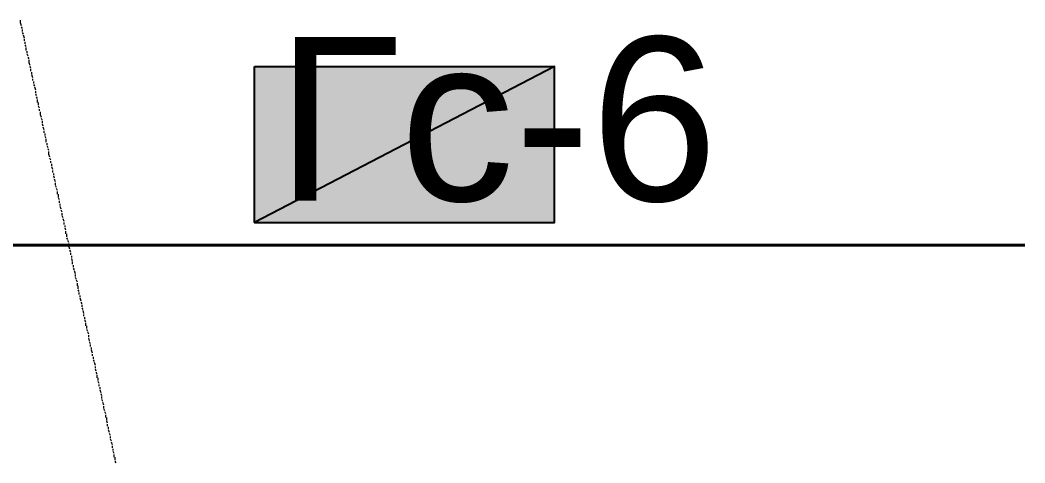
# Model space of a CAD drawing. Extents: x 0 to 604, y 0 to 420.
# Drawn here: x 175.52 to 197.99, y 235.94 to 245.85 of the extents above; entities that cross this region are included whole.
import ezdxf

# ---------------------------------------------------------------- set-up
doc = ezdxf.new("R2010")
doc.units = 0
doc.styles.add('TEYPDFCAD_TEXT', font='arial.ttf')

msp = doc.modelspace()

# ---------------------------------------------------------------- hatches: boundary and pattern name
at = {"true_color": 0xffffff}
h = msp.add_hatch(color=0, dxfattribs=at)
h.paths.add_polyline_path([(180.763, 244.814), (187.473, 244.814), (180.763, 241.321)])
h.paths.add_polyline_path([(187.473, 244.814), (180.763, 241.321), (187.473, 241.321)])

# ---------------------------------------------------------------- linework, layer by layer
at = {"color": 7, "lineweight": 5}
for p, q in [((175.535, 245.787), (175.535, 245.851)), ((175.556, 245.724), (175.535, 245.787)), ((175.577, 245.66), (175.556, 245.703)), ((175.577, 245.597), (175.577, 245.639)), ((175.599, 245.533), (175.577, 245.576)), ((175.62, 245.449), (175.599, 245.512)), ((175.62, 245.385), (175.62, 245.428)), ((175.641, 245.322), (175.641, 245.364)), ((175.662, 245.258), (175.641, 245.3)), ((175.662, 245.173), (175.662, 245.237)), ((175.683, 245.11), (175.683, 245.152)), ((175.704, 245.047), (175.683, 245.089)), ((175.726, 244.983), (175.704, 245.025)), ((175.726, 244.898), (175.726, 244.962)), ((175.747, 244.835), (175.726, 244.898)), ((175.768, 244.771), (175.747, 244.814)), ((175.768, 244.708), (175.768, 244.75)), ((175.789, 244.644), (175.789, 244.687)), ((175.81, 244.56), (175.789, 244.623)), ((175.81, 244.496), (175.81, 244.538)), ((175.832, 244.433), (175.832, 244.475)), ((175.853, 244.369), (175.832, 244.411)), ((175.874, 244.285), (175.853, 244.348)), ((175.874, 244.221), (175.874, 244.263)), ((175.895, 244.157), (175.874, 244.2)), ((175.916, 244.094), (175.895, 244.136)), ((175.916, 244.009), (175.916, 244.073)), ((175.937, 243.946), (175.937, 244.009)), ((175.958, 243.882), (175.937, 243.925)), ((175.958, 243.819), (175.958, 243.861)), ((175.98, 243.734), (175.98, 243.798)), ((176.001, 243.671), (175.98, 243.734)), ((176.022, 243.607), (176.001, 243.649)), ((176.022, 243.544), (176.022, 243.586)), ((176.043, 243.48), (176.022, 243.523)), ((176.064, 243.395), (176.043, 243.459)), ((176.064, 243.332), (176.064, 243.374)), ((176.085, 243.268), (176.085, 243.311)), ((176.107, 243.205), (176.085, 243.247)), ((176.107, 243.12), (176.107, 243.184)), ((176.128, 243.057), (176.128, 243.099)), ((176.149, 242.993), (176.128, 243.036)), ((176.17, 242.93), (176.149, 242.972)), ((176.17, 242.845), (176.17, 242.909)), ((176.191, 242.782), (176.17, 242.845)), ((176.213, 242.718), (176.191, 242.761)), ((176.213, 242.655), (176.213, 242.697)), ((176.234, 242.591), (176.234, 242.633)), ((176.255, 242.506), (176.234, 242.57)), ((176.255, 242.443), (176.255, 242.485)), ((176.276, 242.38), (176.276, 242.422)), ((176.297, 242.316), (176.276, 242.358)), ((176.318, 242.231), (176.297, 242.295)), ((176.318, 242.168), (176.318, 242.21)), ((176.339, 242.104), (176.318, 242.147)), ((176.361, 242.041), (176.339, 242.083)), ((176.361, 241.956), (176.361, 242.02)), ((176.382, 241.893), (176.382, 241.956)), ((176.403, 241.829), (176.382, 241.871)), ((176.403, 241.766), (176.403, 241.808)), ((176.424, 241.702), (176.424, 241.744)), ((176.445, 241.618), (176.424, 241.681)), ((176.466, 241.554), (176.445, 241.596)), ((176.466, 241.49), (176.466, 241.533)), ((176.488, 241.427), (176.466, 241.469)), ((176.509, 241.342), (176.488, 241.406)), ((176.509, 241.279), (176.509, 241.321)), ((176.53, 241.215), (176.53, 241.258)), ((176.551, 241.152), (176.53, 241.194)), ((176.551, 241.067), (176.551, 241.131)), ((176.572, 241.004), (176.572, 241.067)), ((176.594, 240.94), (176.572, 240.982)), ((176.615, 240.877), (176.594, 240.919)), ((175.535, 240.813), (175.577, 240.813)), ((175.599, 240.813), (175.641, 240.813)), ((175.662, 240.813), (175.726, 240.813)), ((175.747, 240.813), (175.789, 240.813)), ((175.81, 240.813), (175.853, 240.813)), ((175.874, 240.813), (175.916, 240.813)), ((175.937, 240.813), (176.001, 240.813)), ((176.022, 240.813), (176.064, 240.813)), ((176.085, 240.813), (176.128, 240.813)), ((176.149, 240.813), (176.213, 240.813)), ((176.234, 240.813), (176.276, 240.813)), ((176.297, 240.813), (176.339, 240.813)), ((176.361, 240.813), (176.424, 240.813)), ((176.445, 240.813), (176.488, 240.813)), ((176.509, 240.813), (176.551, 240.813)), ((176.572, 240.813), (176.615, 240.813)), ((176.615, 240.792), (176.615, 240.856)), ((176.636, 240.728), (176.615, 240.792)), ((176.657, 240.665), (176.636, 240.707)), ((176.657, 240.601), (176.657, 240.644)), ((176.678, 240.538), (176.678, 240.58)), ((176.699, 240.453), (176.678, 240.517)), ((176.699, 240.39), (176.699, 240.432)), ((176.72, 240.326), (176.72, 240.369)), ((176.742, 240.263), (176.72, 240.305)), ((176.763, 240.178), (176.742, 240.242)), ((176.763, 240.115), (176.763, 240.157)), ((176.784, 240.051), (176.763, 240.093)), ((176.805, 239.988), (176.784, 240.03)), ((176.805, 239.903), (176.805, 239.966)), ((176.826, 239.839), (176.826, 239.903)), ((176.847, 239.776), (176.826, 239.818)), ((176.847, 239.713), (176.847, 239.755)), ((176.869, 239.649), (176.869, 239.691)), ((176.89, 239.564), (176.869, 239.628)), ((176.911, 239.501), (176.89, 239.543)), ((176.911, 239.437), (176.911, 239.48)), ((176.932, 239.374), (176.911, 239.416)), ((176.953, 239.289), (176.932, 239.353)), ((176.953, 239.226), (176.953, 239.268)), ((176.975, 239.162), (176.975, 239.204)), ((176.996, 239.099), (176.975, 239.141)), ((176.996, 239.014), (176.996, 239.077)), ((177.017, 238.95), (177.017, 239.014)), ((177.038, 238.887), (177.017, 238.929)), ((177.059, 238.823), (177.038, 238.866)), ((177.059, 238.76), (177.059, 238.802)), ((177.08, 238.675), (177.059, 238.739)), ((177.101, 238.612), (177.08, 238.654)), ((177.101, 238.548), (177.101, 238.591)), ((177.123, 238.485), (177.123, 238.527)), ((177.144, 238.4), (177.123, 238.464)), ((177.144, 238.337), (177.144, 238.379)), ((177.165, 238.273), (177.165, 238.315)), ((177.186, 238.21), (177.165, 238.252)), ((177.207, 238.125), (177.186, 238.188)), ((177.207, 238.061), (177.207, 238.104)), ((177.228, 237.998), (177.207, 238.04)), ((177.25, 237.935), (177.228, 237.977)), ((177.25, 237.85), (177.25, 237.913)), ((177.271, 237.786), (177.271, 237.85)), ((177.292, 237.723), (177.271, 237.765)), ((177.292, 237.659), (177.292, 237.702)), ((177.313, 237.596), (177.313, 237.638)), ((177.334, 237.511), (177.313, 237.575)), ((177.356, 237.448), (177.334, 237.49)), ((177.356, 237.384), (177.356, 237.427)), ((177.377, 237.321), (177.356, 237.363)), ((177.398, 237.236), (177.377, 237.299)), ((177.398, 237.173), (177.398, 237.215)), ((177.419, 237.109), (177.398, 237.151)), ((177.44, 237.045), (177.419, 237.088)), ((177.44, 236.961), (177.44, 237.024)), ((177.461, 236.897), (177.461, 236.961)), ((177.482, 236.834), (177.461, 236.876)), ((177.482, 236.77), (177.482, 236.813)), ((177.504, 236.707), (177.504, 236.749)), ((177.525, 236.622), (177.504, 236.686)), ((177.546, 236.559), (177.525, 236.601)), ((177.546, 236.495), (177.546, 236.537)), ((177.567, 236.432), (177.546, 236.474)), ((177.588, 236.347), (177.567, 236.411)), ((177.588, 236.284), (177.588, 236.326)), ((177.609, 236.22), (177.609, 236.262)), ((177.631, 236.156), (177.609, 236.199)), ((177.631, 236.072), (177.631, 236.135)), ((177.652, 236.008), (177.652, 236.072)), ((177.673, 235.945), (177.652, 235.987))]:
    msp.add_line(p, q, dxfattribs=at)
at = {"color": 0, "lineweight": 0, "true_color": 0xffffff}
msp.add_line((180.763, 241.321), (187.473, 241.321), dxfattribs=at)
at = {"color": 7, "lineweight": 40}
msp.add_line((197.993, 240.813), (170.476, 240.813), dxfattribs=at)
at = {"color": 0, "true_color": 0xffffff}
for points in [[(180.763, 244.814), (187.473, 244.814), (180.763, 241.321)], [(187.473, 244.814), (180.763, 241.321), (187.473, 241.321)]]:
    msp.add_lwpolyline(points, close=True, dxfattribs=at)

# ---------------------------------------------------------------- texts
at = {"color": 7, "style": 'TEYPDFCAD_TEXT'}
msp.add_text('Гс-6', height=3.6618, dxfattribs=at).set_placement((181.25, 241.808))

doc.saveas('drawing.dxf')
